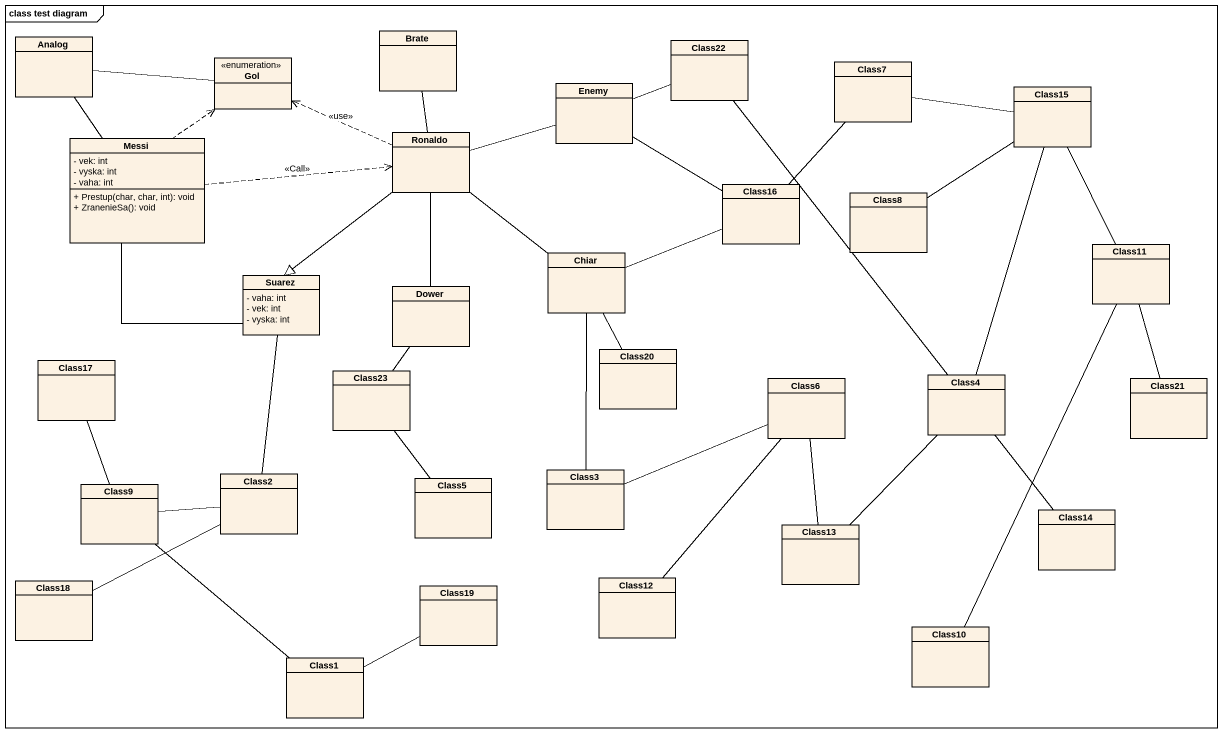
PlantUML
@startuml
mainframe class test diagram
hide circle
hide empty members
skinparam classAttributeIconSize 0
class Brate
class Analog
enum Gol
class Class22
class Class7
class Enemy
class Class15
class Messi {
  - vek: int
  - vyska: int
  - vaha: int
  + Prestup(char, char, int): void
  + ZranenieSa(): void
}
class Ronaldo
class Class16
class Class8
class Chiar
class Class11
class Suarez {
  - vaha: int
  - vek: int
  - vyska: int
}
class Dower
class Class17
class Class23
class Class20
class Class6
class Class4
class Class21
class Class9
class Class2
class Class5
class Class3
class Class13
class Class14
class Class18
class Class19
class Class12
class Class10
class Class1
Brate -- Ronaldo
Analog -right- Gol
Analog -- Messi
Class22 -left- Enemy
Class22 -- Class14
Class7 -right- Class15
Enemy -left- Ronaldo
Enemy -- Class16
Class15 -- Class4
Messi .up.> Gol
Messi .right.> Ronaldo : <<Call>>
Messi -- Suarez
Ronaldo .left.> Gol : <<use>>
Ronaldo --|> Suarez
Class16 -up- Class7
Class16 -left- Chiar
Class8 -up- Class15
Chiar -up- Ronaldo
Chiar -- Class20
Chiar -- Class3
Class11 -up- Class15
Dower -up- Ronaldo
Class17 -- Class9
Class23 -up- Dower
Class6 -- Class13
Class4 -- Class13
Class21 -up- Class11
Class9 -right- Class2
Class9 -- Class1
Class2 -up- Suarez
Class5 -up- Class23
Class3 -right- Class6
Class18 -right- Class2
Class19 -left- Class1
Class12 -up- Class6
Class10 -up- Class11
@enduml
